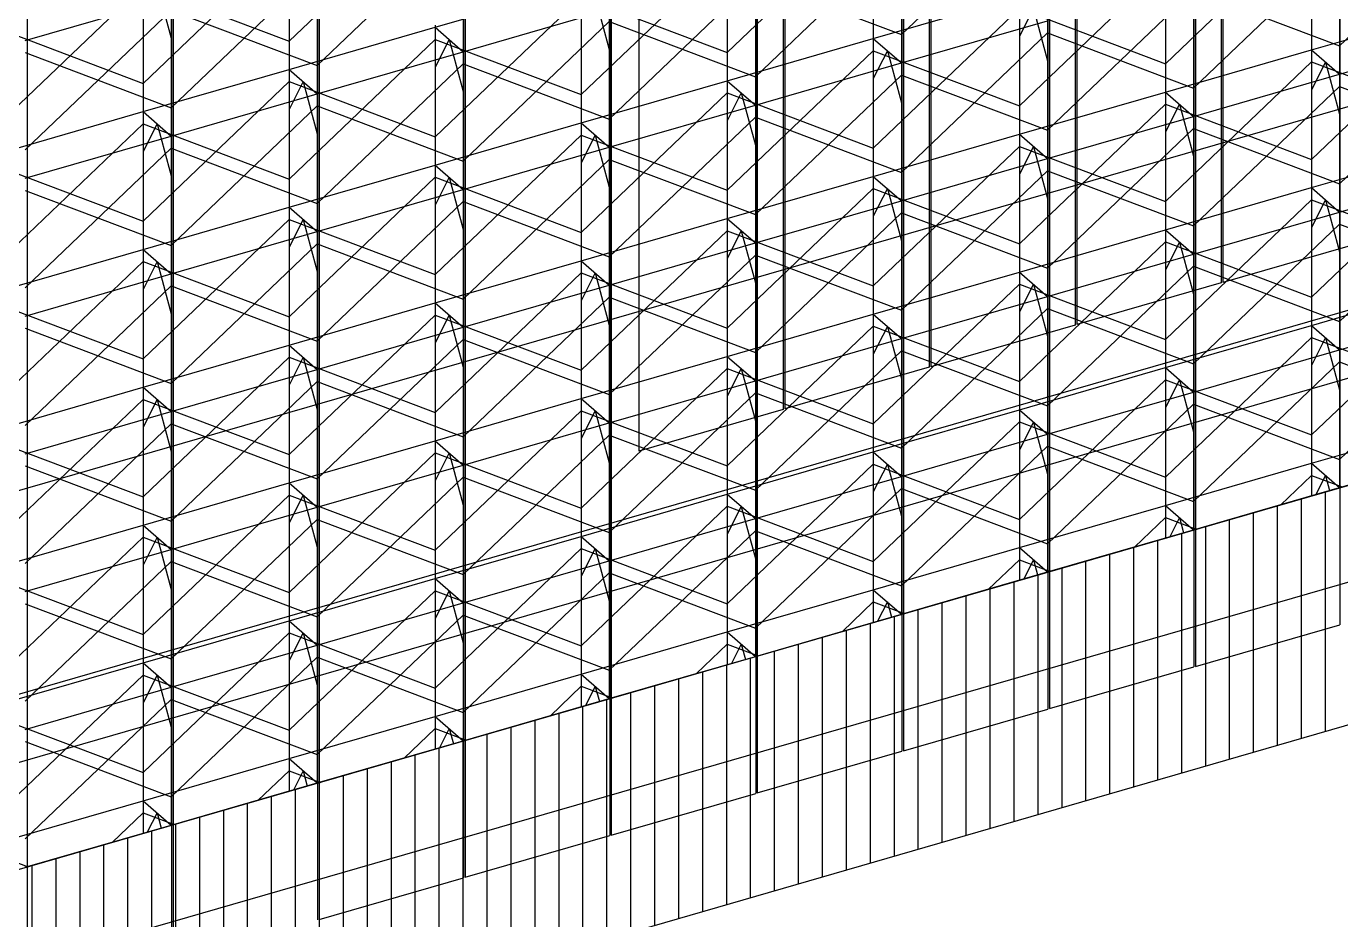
# Model space of a CAD drawing. Units: millimetres at full size, sheet at 1:250. Extents: x -35388 to 36956, y -20582 to 22579.
# Drawn here: x 15223 to 29479, y -7834 to 1851 of the extents above; entities that cross this region are included whole.
import ezdxf

# ---------------------------------------------------------------- set-up
doc = ezdxf.new("R2010")
doc.units = ezdxf.units.MM
doc.header["$LTSCALE"] = 250
for name, color, linetype in [('0-1_GAIKEI', 4, 'Continuous'), ('0-3_NET', 3, 'Continuous'), ('0-5_TATEWAKU', 7, 'Continuous'), ('0-6_BRES', 4, 'Continuous'), ('0-7_NUNOITA', 1, 'Continuous'), ('0-D_KARIKAKOI', 3, 'Continuous')]:
    doc.layers.add(name, color=color, linetype=linetype)

msp = doc.modelspace()

# ---------------------------------------------------------------- linework, layer by layer
at = {"layer": '0-1_GAIKEI'}
for p, q in [((29984.3, 1103.4), (-5003.1, -8996.6)), ((-5744, -12154.9), (32534.3, -1104.9)), ((29984.3, -1104.9), (-5003.1, -11204.9)), ((-5744, -14363.3), (32534.3, -3313.3))]:
    msp.add_line(p, q, dxfattribs=at)
at = {"layer": '0-3_NET'}
for p, q in [((28184, 11020.5), (28184, -930.7)), ((28201.3, 11025.5), (28201.3, -925.7)), ((26600, 10563.2), (26600, -1387.9)), ((26617.3, 10568.2), (26617.3, -1382.9)), ((25016, 10106), (25016, -1845.2)), ((25033.4, 10111), (25033.4, -1840.2)), ((23432.1, 9648.7), (23432.1, -2302.4)), ((23449.4, 9653.7), (23449.4, -2297.4)), ((21865.4, 9196.5), (21865.4, -2754.7)), ((29470.1, 7315.7), (29470.1, -4635.5)), ((27886.1, 6858.4), (27886.1, -5092.7)), ((27903.5, 6863.4), (27903.5, -5087.7)), ((26302.2, 6401.2), (26302.2, -5550)), ((26319.5, 6406.2), (26319.5, -5545)), ((24718.2, 5943.9), (24718.2, -6007.2)), ((24735.5, 5948.9), (24735.5, -6002.2)), ((23134.3, 5486.7), (23134.3, -6464.5)), ((23151.6, 5491.7), (23151.6, -6459.5)), ((21550.3, 5029.4), (21550.3, -6921.7)), ((21567.6, 5034.4), (21567.6, -6916.7)), ((19966.3, 4572.2), (19966.3, -7379)), ((19983.7, 4577.2), (19983.7, -7374)), ((18382.4, 4114.9), (18382.4, -7836.2)), ((18399.7, 4119.9), (18399.7, -7831.2)), ((16798.4, 3657.7), (16798.4, -8293.5)), ((16815.7, 3662.7), (16815.7, -8288.5)), ((15231.8, 3205.4), (15231.8, -8745.7)), ((29767.9, -473.4), (28201.3, -925.7)), ((28184, -930.7), (26617.3, -1382.9)), ((26600, -1387.9), (25033.4, -1840.2)), ((25016, -1845.2), (23449.4, -2297.4)), ((23432.1, -2302.4), (21865.4, -2754.7)), ((27903.5, -5087.7), (29470.1, -4635.5)), ((26319.5, -5545), (27886.1, -5092.7)), ((24735.5, -6002.2), (26302.2, -5550)), ((23151.6, -6459.5), (24718.2, -6007.2)), ((21567.6, -6916.7), (23134.3, -6464.5)), ((19983.7, -7374), (21550.3, -6921.7)), ((18399.7, -7831.2), (19966.3, -7379))]:
    msp.add_line(p, q, dxfattribs=at)
at = {"layer": '0-5_TATEWAKU'}
for p, q in [((24409.4, 3233.6), (24409.4, 1739.7)), ((19962.5, 3091.6), (19962.5, 1597.7)), ((29161.3, 3111.4), (29161.3, 1617.5)), ((18073.5, 2898.5), (18073.5, 1404.6)), ((24714.4, 2969.4), (24714.4, 1475.5)), ((22825.4, 2776.3), (22825.4, 1282.4)), ((29466.3, 2847.3), (29466.3, 1353.4)), ((18378.5, 2634.3), (18378.5, 1140.4)), ((27577.3, 2654.2), (27577.3, 1160.3)), ((16489.6, 2441.2), (16489.6, 947.3)), ((23130.4, 2512.2), (23130.4, 1018.3)), ((16642.1, 2287.5), (16794.6, 1722.4)), ((21241.5, 2319.1), (21241.5, 825.2)), ((27882.3, 2390), (27882.3, 896.2)), ((16794.6, 2177.1), (16794.6, 683.2)), ((21394, 2165.4), (21546.5, 1600.3)), ((25993.3, 2196.9), (25993.3, 703)), ((21546.5, 2054.9), (21546.5, 561)), ((26145.8, 2043.2), (25993.3, 1742.3)), ((26145.8, 2043.2), (26298.3, 1478.1)), ((19657.5, 1861.8), (19657.5, 367.9)), ((26298.3, 1932.8), (26298.3, 438.9)), ((19657.5, 1840.2), (19962.5, 1576)), ((24409.4, 1739.7), (24409.4, 245.8)), ((24409.4, 1718), (24714.4, 1453.9)), ((19810, 1708.1), (19657.5, 1407.2)), ((19810, 1708.1), (19962.5, 1143)), ((19962.5, 1597.7), (19962.5, 103.8)), ((24561.9, 1586), (24409.4, 1285)), ((24561.9, 1586), (24714.4, 1020.9)), ((29161.3, 1617.5), (29161.3, 123.6)), ((29161.3, 1595.9), (29466.3, 1331.8)), ((24714.4, 1475.5), (24714.4, -18.3)), ((29313.8, 1463.8), (29161.3, 1162.9)), ((29313.8, 1463.8), (29466.3, 898.7)), ((18073.5, 1404.6), (18073.5, -89.3)), ((18073.5, 1382.9), (18378.5, 1118.8)), ((29466.3, 1353.4), (29466.3, -140.5)), ((18226, 1250.9), (18073.5, 949.9)), ((18226, 1250.9), (18378.5, 685.8)), ((22825.4, 1282.4), (22825.4, -211.5)), ((22825.4, 1260.8), (23130.4, 996.6)), ((27577.3, 1160.3), (27577.3, -333.6)), ((18378.5, 1140.4), (18378.5, -353.5)), ((22977.9, 1128.7), (22825.4, 827.8)), ((22977.9, 1128.7), (23130.4, 563.6)), ((23130.4, 1018.3), (23130.4, -475.6)), ((27577.3, 1138.6), (27882.3, 874.5)), ((27729.8, 1006.6), (27577.3, 705.6)), ((27729.8, 1006.6), (27882.3, 441.5)), ((16489.6, 947.3), (16489.6, -546.6)), ((16489.6, 925.7), (16794.6, 661.5)), ((27882.3, 896.2), (27882.3, -597.7)), ((16642.1, 793.6), (16489.6, 492.7)), ((16642.1, 793.6), (16794.6, 228.5)), ((21241.5, 825.2), (21241.5, -668.7)), ((21241.5, 803.5), (21546.5, 539.4)), ((16794.6, 683.2), (16794.6, -810.7)), ((21394, 671.5), (21241.5, 370.5)), ((21394, 671.5), (21546.5, 106.4)), ((25993.3, 703), (25993.3, -790.9)), ((25993.3, 681.4), (26298.3, 417.3)), ((21546.5, 561), (21546.5, -932.8)), ((26145.8, 549.3), (25993.3, 248.4)), ((26145.8, 549.3), (26298.3, -15.8)), ((26298.3, 438.9), (26298.3, -1055)), ((19657.5, 367.9), (19657.5, -1126)), ((19657.5, 346.3), (19962.5, 82.1)), ((19810, 214.2), (19657.5, -86.7)), ((19810, 214.2), (19962.5, -350.9)), ((24409.4, 245.8), (24409.4, -1248.1)), ((24409.4, 224.1), (24714.4, -40)), ((19962.5, 103.8), (19962.5, -1390.1)), ((24561.9, 92.1), (24409.4, -208.9)), ((24561.9, 92.1), (24714.4, -473)), ((29161.3, 123.6), (29161.3, -1370.2)), ((29161.3, 102), (29466.3, -162.1)), ((18073.5, -89.3), (18073.5, -1583.2)), ((18073.5, -111), (18378.5, -375.1)), ((24714.4, -18.3), (24714.4, -1512.2)), ((29313.8, -30.1), (29161.3, -331)), ((29313.8, -30.1), (29466.3, -595.2)), ((29466.3, -140.5), (29466.3, -1634.4)), ((18226, -243), (18073.5, -544)), ((18226, -243), (18378.5, -808.1)), ((22825.4, -211.5), (22825.4, -1705.4)), ((22825.4, -233.1), (23130.4, -497.2)), ((18378.5, -353.5), (18378.5, -1847.3)), ((22977.9, -365.2), (22825.4, -666.1)), ((22977.9, -365.2), (23130.4, -930.3)), ((27577.3, -333.6), (27577.3, -1827.5)), ((27577.3, -355.3), (27882.3, -619.4)), ((16489.6, -546.6), (16489.6, -2040.5)), ((16489.6, -568.2), (16794.6, -832.4)), ((23130.4, -475.6), (23130.4, -1969.5)), ((27729.8, -487.3), (27577.3, -788.3)), ((27729.8, -487.3), (27882.3, -1052.4)), ((16642.1, -700.3), (16489.6, -1001.2)), ((16642.1, -700.3), (16794.6, -1265.4)), ((21241.5, -668.7), (21241.5, -2162.6)), ((21241.5, -690.4), (21546.5, -954.5)), ((27882.3, -597.7), (27882.3, -2091.6)), ((16794.6, -810.7), (16794.6, -2304.6)), ((21394, -822.4), (21241.5, -1123.4)), ((21394, -822.4), (21546.5, -1387.5)), ((25993.3, -790.9), (25993.3, -2284.7)), ((25993.3, -812.5), (26298.3, -1076.6)), ((21546.5, -932.8), (21546.5, -2426.7)), ((26145.8, -944.6), (25993.3, -1245.5)), ((26145.8, -944.6), (26298.3, -1509.7)), ((19657.5, -1126), (19657.5, -2619.9)), ((26298.3, -1055), (26298.3, -2548.9)), ((19657.5, -1147.6), (19962.5, -1411.7)), ((19810, -1279.7), (19657.5, -1580.6)), ((19810, -1279.7), (19962.5, -1844.8)), ((24409.4, -1248.1), (24409.4, -2742)), ((24409.4, -1269.8), (24714.4, -1533.9)), ((19962.5, -1390.1), (19962.5, -2884)), ((24561.9, -1401.8), (24409.4, -1702.8)), ((24561.9, -1401.8), (24714.4, -1966.9)), ((29161.3, -1370.2), (29161.3, -2864.1)), ((29161.3, -1391.9), (29466.3, -1656)), ((24714.4, -1512.2), (24714.4, -3006.1)), ((29313.8, -1524), (29161.3, -1824.9)), ((29313.8, -1524), (29466.3, -2089)), ((18073.5, -1583.2), (18073.5, -3077.1)), ((18073.5, -1604.9), (18378.5, -1869)), ((22825.4, -1705.4), (22825.4, -3199.2)), ((29466.3, -1634.4), (29466.3, -3128.3)), ((18226, -1736.9), (18073.5, -2037.9)), ((18226, -1736.9), (18378.5, -2302)), ((18378.5, -1847.3), (18378.5, -3341.2)), ((22825.4, -1727), (23130.4, -1991.1)), ((27577.3, -1827.5), (27577.3, -3321.4)), ((27577.3, -1849.1), (27882.3, -2113.3)), ((22977.9, -1859.1), (22825.4, -2160)), ((22977.9, -1859.1), (23130.4, -2424.2)), ((23130.4, -1969.5), (23130.4, -3463.4)), ((27729.8, -1981.2), (27577.3, -2282.2)), ((27729.8, -1981.2), (27882.3, -2546.3)), ((16489.6, -2040.5), (16489.6, -3534.4)), ((16489.6, -2062.1), (16794.6, -2326.2)), ((27882.3, -2091.6), (27882.3, -3585.5)), ((16642.1, -2194.2), (16489.6, -2495.1)), ((16642.1, -2194.2), (16794.6, -2759.3)), ((21241.5, -2162.6), (21241.5, -3656.5)), ((21241.5, -2184.3), (21546.5, -2448.4)), ((16794.6, -2304.6), (16794.6, -3798.5)), ((21394, -2316.3), (21241.5, -2617.3)), ((21394, -2316.3), (21546.5, -2881.4)), ((25993.3, -2284.7), (25993.3, -3778.6)), ((25993.3, -2306.4), (26298.3, -2570.5)), ((21546.5, -2426.7), (21546.5, -3920.6)), ((26145.8, -2438.5), (25993.3, -2739.4)), ((26145.8, -2438.5), (26298.3, -3003.5)), ((26298.3, -2548.9), (26298.3, -4042.8)), ((19657.5, -2619.9), (19657.5, -4113.7)), ((19657.5, -2641.5), (19962.5, -2905.6)), ((19810, -2773.6), (19657.5, -3074.5)), ((19810, -2773.6), (19962.5, -3338.7)), ((24409.4, -2742), (24409.4, -4235.9)), ((24409.4, -2763.6), (24714.4, -3027.8)), ((19962.5, -2884), (19962.5, -4377.9)), ((24561.9, -2895.7), (24409.4, -3196.7)), ((24561.9, -2895.7), (24714.4, -3460.8)), ((29161.3, -2864.1), (29161.3, -3238.8)), ((29161.3, -2885.8), (29466.3, -3149.9)), ((18073.5, -3077.1), (18073.5, -4571)), ((18073.5, -3098.8), (18378.5, -3362.9)), ((24714.4, -3006.1), (24714.4, -4500)), ((29313.8, -3017.9), (29208.7, -3225.1)), ((29313.8, -3017.9), (29358, -3182)), ((29466.3, -3128.3), (29466.3, -3150.7)), ((18226, -3230.8), (18073.5, -3531.8)), ((18226, -3230.8), (18378.5, -3795.9)), ((22825.4, -3199.2), (22825.4, -4693.1)), ((22825.4, -3220.9), (23130.4, -3485)), ((18378.5, -3341.2), (18378.5, -4835.1)), ((22977.9, -3353), (22825.4, -3653.9)), ((22977.9, -3353), (23130.4, -3918)), ((27577.3, -3321.4), (27577.3, -3696.4)), ((27577.3, -3343), (27882.3, -3607.2)), ((16489.6, -3534.4), (16489.6, -5028.2)), ((16489.6, -3556), (16794.6, -3820.1)), ((23130.4, -3463.4), (23130.4, -4957.3)), ((27729.8, -3475.1), (27624.6, -3682.7)), ((27729.8, -3475.1), (27774.2, -3639.5)), ((16642.1, -3688.1), (16489.6, -3989)), ((16642.1, -3688.1), (16794.6, -4253.2)), ((21241.5, -3656.5), (21241.5, -5150.4)), ((21241.5, -3678.1), (21546.5, -3942.3)), ((27882.3, -3585.5), (27882.3, -3608.3)), ((16794.6, -3798.5), (16794.6, -5292.4)), ((21394, -3810.2), (21241.5, -4111.2)), ((21394, -3810.2), (21546.5, -4375.3)), ((25993.3, -3778.6), (25993.3, -4153.9)), ((25993.3, -3800.3), (26298.3, -4064.4)), ((21546.5, -3920.6), (21546.5, -5414.5)), ((26145.8, -3932.4), (26040.5, -4140.3)), ((26145.8, -3932.4), (26190.3, -4097)), ((19657.5, -4113.7), (19657.5, -5607.6)), ((26298.3, -4042.8), (26298.3, -4065.8)), ((19657.5, -4135.4), (19962.5, -4399.5)), ((19810, -4267.5), (19657.5, -4568.4)), ((19810, -4267.5), (19962.5, -4832.5)), ((24409.4, -4235.9), (24409.4, -4611.5)), ((24409.4, -4257.5), (24714.4, -4521.7)), ((19962.5, -4377.9), (19962.5, -5871.8)), ((24561.9, -4389.6), (24456.3, -4597.9)), ((24561.9, -4389.6), (24606.4, -4554.6)), ((24714.4, -4500), (24714.4, -4523.4)), ((18073.5, -4571), (18073.5, -6064.9)), ((18073.5, -4592.6), (18378.5, -4856.8)), ((22825.4, -4693.1), (22825.4, -5069)), ((18226, -4724.7), (18073.5, -5025.7)), ((18226, -4724.7), (18378.5, -5289.8)), ((18378.5, -4835.1), (18378.5, -6329)), ((22825.4, -4714.8), (23130.4, -4978.9)), ((22977.9, -4846.9), (22872.2, -5055.5)), ((22977.9, -4846.9), (23022.5, -5012.1)), ((23130.4, -4957.3), (23130.4, -4980.9)), ((16489.6, -5028.2), (16489.6, -6522.1)), ((16489.6, -5049.9), (16794.6, -5314)), ((16642.1, -5182), (16489.6, -5482.9)), ((16642.1, -5182), (16794.6, -5747)), ((21241.5, -5150.4), (21241.5, -5526.6)), ((21241.5, -5172), (21546.5, -5436.2)), ((16794.6, -5292.4), (16794.6, -6786.3)), ((21394, -5304.1), (21288, -5513.1)), ((21394, -5304.1), (21438.6, -5469.6)), ((21546.5, -5414.5), (21546.5, -5438.5)), ((19657.5, -5607.6), (19657.5, -5984.1)), ((19657.5, -5629.3), (19962.5, -5893.4)), ((19810, -5761.4), (19703.9, -5970.7)), ((19810, -5761.4), (19854.7, -5927.1)), ((19962.5, -5871.8), (19962.5, -5896)), ((18073.5, -6064.9), (18073.5, -6441.7)), ((18073.5, -6086.5), (18378.5, -6350.7)), ((18226, -6218.6), (18119.8, -6428.3)), ((18226, -6218.6), (18270.9, -6384.7)), ((18378.5, -6329), (18378.5, -6353.6)), ((16489.6, -6522.1), (16489.6, -6899.2)), ((16489.6, -6543.8), (16794.6, -6807.9)), ((16642.1, -6675.9), (16535.6, -6885.9)), ((16642.1, -6675.9), (16687, -6842.2)), ((16794.6, -6786.3), (16794.6, -6811.1))]:
    msp.add_line(p, q, dxfattribs=at)
at = {"layer": '0-6_BRES'}
for p, q in [((18073.5, 1689.5), (19657.5, 3202.4)), ((24714.4, 1760.5), (26298.3, 3273.4)), ((29466.3, 1638.3), (31050.2, 3151.3)), ((22825.4, 1567.4), (24409.4, 3080.3)), ((18378.5, 1425.4), (19962.5, 2938.3)), ((27577.3, 1445.2), (29161.3, 2958.1)), ((16489.6, 1232.3), (18073.5, 2745.2)), ((23130.4, 1303.2), (24714.4, 2816.2)), ((21241.5, 1110.1), (22825.4, 2623)), ((27882.3, 1181.1), (29466.3, 2694)), ((16794.6, 968.1), (18378.5, 2481)), ((25993.3, 988), (27577.3, 2500.9)), ((14905.6, 775), (16489.6, 2287.9)), ((16489.6, 2287.9), (18073.5, 1689.5)), ((21546.5, 846), (23130.4, 2358.9)), ((23130.4, 2358.9), (24714.4, 1760.5)), ((19657.5, 652.9), (21241.5, 2165.8)), ((21241.5, 2165.8), (22825.4, 1567.4)), ((26298.3, 723.8), (27882.3, 2236.8)), ((27882.3, 2236.8), (29466.3, 1638.3)), ((15210.6, 510.9), (16794.6, 2023.8)), ((16794.6, 2023.8), (18378.5, 1425.4)), ((24409.4, 530.7), (25993.3, 2043.6)), ((25993.3, 2043.6), (27577.3, 1445.2)), ((19962.5, 388.7), (21546.5, 1901.7)), ((21546.5, 1901.7), (23130.4, 1303.2)), ((29161.3, 408.6), (30745.2, 1921.5)), ((14905.6, 1830.7), (16489.6, 1232.3)), ((24714.4, 266.6), (26298.3, 1779.5)), ((26298.3, 1779.5), (27882.3, 1181.1)), ((18073.5, 195.6), (19657.5, 1708.5)), ((19657.5, 1708.5), (21241.5, 1110.1)), ((22825.4, 73.5), (24409.4, 1586.4)), ((24409.4, 1586.4), (25993.3, 988)), ((29466.3, 144.4), (31050.2, 1657.4)), ((15210.6, 1566.5), (16794.6, 968.1)), ((18378.5, -68.5), (19962.5, 1444.4)), ((19962.5, 1444.4), (21546.5, 846)), ((27577.3, -48.7), (29161.3, 1464.3)), ((29161.3, 1464.3), (30745.2, 865.8)), ((23130.4, -190.7), (24714.4, 1322.3)), ((24714.4, 1322.3), (26298.3, 723.8)), ((16489.6, -261.6), (18073.5, 1251.3)), ((18073.5, 1251.3), (19657.5, 652.9)), ((27882.3, -312.8), (29466.3, 1200.1)), ((29466.3, 1200.1), (31050.2, 601.7)), ((21241.5, -383.8), (22825.4, 1129.1)), ((22825.4, 1129.1), (24409.4, 530.7)), ((25993.3, -505.9), (27577.3, 1007)), ((27577.3, 1007), (29161.3, 408.6)), ((16794.6, -525.8), (18378.5, 987.2)), ((18378.5, 987.2), (19962.5, 388.7)), ((21546.5, -647.9), (23130.4, 865)), ((23130.4, 865), (24714.4, 266.6)), ((14905.6, -718.9), (16489.6, 794)), ((16489.6, 794), (18073.5, 195.6)), ((26298.3, -770.1), (27882.3, 742.9)), ((27882.3, 742.9), (29466.3, 144.4)), ((19657.5, -841), (21241.5, 671.9)), ((21241.5, 671.9), (22825.4, 73.5)), ((15210.6, -983), (16794.6, 529.9)), ((16794.6, 529.9), (18378.5, -68.5)), ((24409.4, -963.2), (25993.3, 549.8)), ((25993.3, 549.8), (27577.3, -48.7)), ((14905.6, 336.8), (16489.6, -261.6)), ((19962.5, -1105.2), (21546.5, 407.8)), ((21546.5, 407.8), (23130.4, -190.7)), ((24714.4, -1227.3), (26298.3, 285.6)), ((26298.3, 285.6), (27882.3, -312.8)), ((29161.3, -1085.3), (30745.2, 427.6)), ((18073.5, -1298.3), (19657.5, 214.6)), ((19657.5, 214.6), (21241.5, -383.8)), ((29466.3, -1349.5), (31050.2, 163.5)), ((15210.6, 72.7), (16794.6, -525.8)), ((22825.4, -1420.4), (24409.4, 92.5)), ((24409.4, 92.5), (25993.3, -505.9)), ((18378.5, -1562.4), (19962.5, -49.5)), ((19962.5, -49.5), (21546.5, -647.9)), ((27577.3, -1542.6), (29161.3, -29.6)), ((29161.3, -29.6), (30745.2, -628.1)), ((16489.6, -1755.5), (18073.5, -242.6)), ((18073.5, -242.6), (19657.5, -841)), ((23130.4, -1684.6), (24714.4, -171.6)), ((24714.4, -171.6), (26298.3, -770.1)), ((21241.5, -1877.7), (22825.4, -364.7)), ((22825.4, -364.7), (24409.4, -963.2)), ((27882.3, -1806.7), (29466.3, -293.8)), ((29466.3, -293.8), (31050.2, -892.2)), ((16794.6, -2019.7), (18378.5, -506.7)), ((18378.5, -506.7), (19962.5, -1105.2)), ((25993.3, -1999.8), (27577.3, -486.9)), ((27577.3, -486.9), (29161.3, -1085.3)), ((14905.6, -2212.8), (16489.6, -699.9)), ((16489.6, -699.9), (18073.5, -1298.3)), ((21546.5, -2141.8), (23130.4, -628.9)), ((23130.4, -628.9), (24714.4, -1227.3)), ((19657.5, -2334.9), (21241.5, -822)), ((21241.5, -822), (22825.4, -1420.4)), ((26298.3, -2264), (27882.3, -751)), ((27882.3, -751), (29466.3, -1349.5)), ((15210.6, -2476.9), (16794.6, -964)), ((16794.6, -964), (18378.5, -1562.4)), ((24409.4, -2457.1), (25993.3, -944.1)), ((25993.3, -944.1), (27577.3, -1542.6)), ((19962.5, -2599.1), (21546.5, -1086.1)), ((21546.5, -1086.1), (23130.4, -1684.6)), ((29161.3, -2579.2), (30745.2, -1066.3)), ((14905.6, -1157.1), (16489.6, -1755.5)), ((18073.5, -2792.2), (19657.5, -1279.2)), ((19657.5, -1279.2), (21241.5, -1877.7)), ((24714.4, -2721.2), (26298.3, -1208.3)), ((26298.3, -1208.3), (27882.3, -1806.7)), ((15210.6, -1421.2), (16794.6, -2019.7)), ((22825.4, -2914.3), (24409.4, -1401.4)), ((24409.4, -1401.4), (25993.3, -1999.8)), ((29466.3, -2843.4), (31050.2, -1330.4)), ((18378.5, -3056.3), (19962.5, -1543.4)), ((19962.5, -1543.4), (21546.5, -2141.8)), ((27577.3, -3036.5), (29161.3, -1523.5)), ((29161.3, -1523.5), (30745.2, -2122)), ((23130.4, -3178.5), (24714.4, -1665.5)), ((24714.4, -1665.5), (26298.3, -2264)), ((16489.6, -3249.4), (18073.5, -1736.5)), ((18073.5, -1736.5), (19657.5, -2334.9)), ((27882.3, -3300.6), (29466.3, -1787.7)), ((29466.3, -1787.7), (31050.2, -2386.1)), ((21241.5, -3371.6), (22825.4, -1858.6)), ((22825.4, -1858.6), (24409.4, -2457.1)), ((25993.3, -3493.7), (27577.3, -1980.8)), ((27577.3, -1980.8), (29161.3, -2579.2)), ((16794.6, -3513.6), (18378.5, -2000.6)), ((18378.5, -2000.6), (19962.5, -2599.1)), ((21546.5, -3635.7), (23130.4, -2122.8)), ((23130.4, -2122.8), (24714.4, -2721.2)), ((14905.6, -3706.7), (16489.6, -2193.7)), ((16489.6, -2193.7), (18073.5, -2792.2)), ((26298.3, -3757.9), (27882.3, -2244.9)), ((27882.3, -2244.9), (29466.3, -2843.4)), ((19657.5, -3828.8), (21241.5, -2315.9)), ((21241.5, -2315.9), (22825.4, -2914.3)), ((15210.6, -3970.8), (16794.6, -2457.9)), ((16794.6, -2457.9), (18378.5, -3056.3)), ((24409.4, -3951), (25993.3, -2438)), ((25993.3, -2438), (27577.3, -3036.5)), ((14905.6, -2651), (16489.6, -3249.4)), ((19962.5, -4093), (21546.5, -2580)), ((21546.5, -2580), (23130.4, -3178.5)), ((24714.4, -4215.1), (26298.3, -2702.2)), ((26298.3, -2702.2), (27882.3, -3300.6)), ((18073.5, -4286.1), (19657.5, -2773.1)), ((19657.5, -2773.1), (21241.5, -3371.6)), ((15210.6, -2915.1), (16794.6, -3513.6)), ((22825.4, -4408.2), (24409.4, -2895.3)), ((24409.4, -2895.3), (25993.3, -3493.7)), ((18378.5, -4550.2), (19962.5, -3037.3)), ((19962.5, -3037.3), (21546.5, -3635.7)), ((16489.6, -4743.3), (18073.5, -3230.4)), ((18073.5, -3230.4), (19657.5, -3828.8)), ((23130.4, -4672.4), (24714.4, -3159.4)), ((24714.4, -3159.4), (26298.3, -3757.9)), ((21241.5, -4865.5), (22825.4, -3352.5)), ((22825.4, -3352.5), (24409.4, -3951)), ((16794.6, -5007.5), (18378.5, -3494.5)), ((18378.5, -3494.5), (19962.5, -4093)), ((14905.6, -5200.6), (16489.6, -3687.6)), ((16489.6, -3687.6), (18073.5, -4286.1)), ((21546.5, -5129.6), (23130.4, -3616.7)), ((23130.4, -3616.7), (24714.4, -4215.1)), ((19657.5, -5322.7), (21241.5, -3809.8)), ((21241.5, -3809.8), (22825.4, -4408.2)), ((15210.6, -5464.7), (16794.6, -3951.8)), ((16794.6, -3951.8), (18378.5, -4550.2)), ((19962.5, -5586.9), (21546.5, -4073.9)), ((21546.5, -4073.9), (23130.4, -4672.4)), ((14905.6, -4144.9), (16489.6, -4743.3)), ((18073.5, -5780), (19657.5, -4267)), ((19657.5, -4267), (21241.5, -4865.5)), ((15210.6, -4409), (16794.6, -5007.5)), ((18378.5, -6044.1), (19962.5, -4531.2)), ((19962.5, -4531.2), (21546.5, -5129.6)), ((16489.6, -6237.2), (18073.5, -4724.3)), ((18073.5, -4724.3), (19657.5, -5322.7)), ((16794.6, -6501.4), (18378.5, -4988.4)), ((18378.5, -4988.4), (19962.5, -5586.9)), ((14905.6, -6694.5), (16489.6, -5181.5)), ((16489.6, -5181.5), (18073.5, -5780)), ((15210.6, -6958.6), (16794.6, -5445.7)), ((16794.6, -5445.7), (18378.5, -6044.1)), ((14905.6, -5638.8), (16489.6, -6237.2)), ((15210.6, -5902.9), (16794.6, -6501.4))]:
    msp.add_line(p, q, dxfattribs=at)
for points in [[(28829, -3334.8), (29161.3, -3017.4), (29493.3, -3142.9)], [(27244.6, -3792.5), (27577.3, -3474.7), (27909.8, -3600.3)], [(25660.2, -4250.1), (25993.3, -3931.9), (26326.3, -4057.7)], [(24075.8, -4707.8), (24409.4, -4389.2), (24742.8, -4515.1)], [(22491.3, -5165.5), (22825.4, -4846.4), (23159.3, -4972.6)], [(20906.9, -5623.2), (21241.5, -5303.7), (21575.8, -5430)], [(19322.5, -6080.9), (19657.5, -5760.9), (19992.3, -5887.4)], [(17738.1, -6538.6), (18073.5, -6218.2), (18408.8, -6344.8)], [(16153.7, -6996.3), (16489.6, -6675.4), (16825.3, -6802.3)], [(14569.3, -7454), (14905.6, -7132.7), (15241.8, -7259.7)]]:
    msp.add_lwpolyline(points, dxfattribs=at)
at = {"layer": '0-7_NUNOITA'}
for p, q in [((19657.5, 1840.2), (21241.5, 2297.4)), ((15210.6, 1698.2), (16794.6, 2155.4)), ((24409.4, 1718), (25993.3, 2175.3)), ((19962.5, 1576), (21546.5, 2033.3)), ((29161.3, 1595.9), (30745.2, 2053.1)), ((24714.4, 1453.9), (26298.3, 1911.1)), ((18073.5, 1382.9), (19657.5, 1840.2)), ((19657.5, 1840.2), (19962.5, 1576)), ((19657.5, 1840.2), (19962.5, 1576)), ((22825.4, 1260.8), (24409.4, 1718)), ((24409.4, 1718), (24714.4, 1453.9)), ((24409.4, 1718), (24714.4, 1453.9)), ((29466.3, 1331.8), (31050.2, 1789)), ((18378.5, 1118.8), (19962.5, 1576)), ((27577.3, 1138.6), (29161.3, 1595.9)), ((29161.3, 1595.9), (29466.3, 1331.8)), ((29161.3, 1595.9), (29466.3, 1331.8)), ((23130.4, 996.6), (24714.4, 1453.9)), ((16489.6, 925.7), (18073.5, 1382.9)), ((18073.5, 1382.9), (18378.5, 1118.8)), ((18073.5, 1382.9), (18378.5, 1118.8)), ((27882.3, 874.5), (29466.3, 1331.8)), ((21241.5, 803.5), (22825.4, 1260.8)), ((22825.4, 1260.8), (23130.4, 996.6)), ((22825.4, 1260.8), (23130.4, 996.6)), ((16794.6, 661.5), (18378.5, 1118.8)), ((25993.3, 681.4), (27577.3, 1138.6)), ((27577.3, 1138.6), (27882.3, 874.5)), ((27577.3, 1138.6), (27882.3, 874.5)), ((14905.6, 468.4), (16489.6, 925.7)), ((16489.6, 925.7), (16794.6, 661.5)), ((16489.6, 925.7), (16794.6, 661.5)), ((21546.5, 539.4), (23130.4, 996.6)), ((26298.3, 417.3), (27882.3, 874.5)), ((19657.5, 346.3), (21241.5, 803.5)), ((21241.5, 803.5), (21546.5, 539.4)), ((21241.5, 803.5), (21546.5, 539.4)), ((15210.6, 204.3), (16794.6, 661.5)), ((24409.4, 224.1), (25993.3, 681.4)), ((25993.3, 681.4), (26298.3, 417.3)), ((25993.3, 681.4), (26298.3, 417.3)), ((19962.5, 82.1), (21546.5, 539.4)), ((29161.3, 102), (30745.2, 559.2)), ((18073.5, -111), (19657.5, 346.3)), ((19657.5, 346.3), (19962.5, 82.1)), ((19657.5, 346.3), (19962.5, 82.1)), ((24714.4, -40), (26298.3, 417.3)), ((29466.3, -162.1), (31050.2, 295.1)), ((22825.4, -233.1), (24409.4, 224.1)), ((24409.4, 224.1), (24714.4, -40)), ((24409.4, 224.1), (24714.4, -40)), ((18378.5, -375.1), (19962.5, 82.1)), ((27577.3, -355.3), (29161.3, 102)), ((29161.3, 102), (29466.3, -162.1)), ((29161.3, 102), (29466.3, -162.1)), ((16489.6, -568.2), (18073.5, -111)), ((18073.5, -111), (18378.5, -375.1)), ((18073.5, -111), (18378.5, -375.1)), ((23130.4, -497.2), (24714.4, -40)), ((21241.5, -690.4), (22825.4, -233.1)), ((22825.4, -233.1), (23130.4, -497.2)), ((22825.4, -233.1), (23130.4, -497.2)), ((27882.3, -619.4), (29466.3, -162.1)), ((16794.6, -832.4), (18378.5, -375.1)), ((25993.3, -812.5), (27577.3, -355.3)), ((27577.3, -355.3), (27882.3, -619.4)), ((27577.3, -355.3), (27882.3, -619.4)), ((14905.6, -1025.5), (16489.6, -568.2)), ((16489.6, -568.2), (16794.6, -832.4)), ((16489.6, -568.2), (16794.6, -832.4)), ((21546.5, -954.5), (23130.4, -497.2)), ((19657.5, -1147.6), (21241.5, -690.4)), ((21241.5, -690.4), (21546.5, -954.5)), ((21241.5, -690.4), (21546.5, -954.5)), ((26298.3, -1076.6), (27882.3, -619.4)), ((15210.6, -1289.6), (16794.6, -832.4)), ((24409.4, -1269.8), (25993.3, -812.5)), ((25993.3, -812.5), (26298.3, -1076.6)), ((25993.3, -812.5), (26298.3, -1076.6)), ((19962.5, -1411.7), (21546.5, -954.5)), ((29161.3, -1391.9), (30745.2, -934.6)), ((24714.4, -1533.9), (26298.3, -1076.6)), ((18073.5, -1604.9), (19657.5, -1147.6)), ((19657.5, -1147.6), (19962.5, -1411.7)), ((19657.5, -1147.6), (19962.5, -1411.7)), ((22825.4, -1727), (24409.4, -1269.8)), ((24409.4, -1269.8), (24714.4, -1533.9)), ((24409.4, -1269.8), (24714.4, -1533.9)), ((29466.3, -1656), (31050.2, -1198.8)), ((18378.5, -1869), (19962.5, -1411.7)), ((27577.3, -1849.1), (29161.3, -1391.9)), ((29161.3, -1391.9), (29466.3, -1656)), ((29161.3, -1391.9), (29466.3, -1656)), ((23130.4, -1991.1), (24714.4, -1533.9)), ((16489.6, -2062.1), (18073.5, -1604.9)), ((18073.5, -1604.9), (18378.5, -1869)), ((18073.5, -1604.9), (18378.5, -1869)), ((27882.3, -2113.3), (29466.3, -1656)), ((21241.5, -2184.3), (22825.4, -1727)), ((22825.4, -1727), (23130.4, -1991.1)), ((22825.4, -1727), (23130.4, -1991.1)), ((25993.3, -2306.4), (27577.3, -1849.1)), ((27577.3, -1849.1), (27882.3, -2113.3)), ((27577.3, -1849.1), (27882.3, -2113.3)), ((16794.6, -2326.2), (18378.5, -1869)), ((21546.5, -2448.4), (23130.4, -1991.1)), ((14905.6, -2519.4), (16489.6, -2062.1)), ((16489.6, -2062.1), (16794.6, -2326.2)), ((16489.6, -2062.1), (16794.6, -2326.2)), ((26298.3, -2570.5), (27882.3, -2113.3)), ((19657.5, -2641.5), (21241.5, -2184.3)), ((21241.5, -2184.3), (21546.5, -2448.4)), ((21241.5, -2184.3), (21546.5, -2448.4)), ((15210.6, -2783.5), (16794.6, -2326.2)), ((24409.4, -2763.6), (25993.3, -2306.4)), ((25993.3, -2306.4), (26298.3, -2570.5)), ((25993.3, -2306.4), (26298.3, -2570.5)), ((19962.5, -2905.6), (21546.5, -2448.4)), ((29161.3, -2885.8), (30745.2, -2428.5)), ((18073.5, -3098.8), (19657.5, -2641.5)), ((19657.5, -2641.5), (19962.5, -2905.6)), ((19657.5, -2641.5), (19962.5, -2905.6)), ((24714.4, -3027.8), (26298.3, -2570.5)), ((29466.3, -3149.9), (31050.2, -2692.7)), ((22825.4, -3220.9), (24409.4, -2763.6)), ((24409.4, -2763.6), (24714.4, -3027.8)), ((24409.4, -2763.6), (24714.4, -3027.8)), ((18378.5, -3362.9), (19962.5, -2905.6)), ((27577.3, -3343), (29161.3, -2885.8)), ((29161.3, -2885.8), (29466.3, -3149.9)), ((29161.3, -2885.8), (29466.3, -3149.9)), ((16489.6, -3556), (18073.5, -3098.8)), ((18073.5, -3098.8), (18378.5, -3362.9)), ((18073.5, -3098.8), (18378.5, -3362.9)), ((23130.4, -3485), (24714.4, -3027.8)), ((21241.5, -3678.1), (22825.4, -3220.9)), ((22825.4, -3220.9), (23130.4, -3485)), ((22825.4, -3220.9), (23130.4, -3485)), ((27882.3, -3607.2), (29466.3, -3149.9)), ((16794.6, -3820.1), (18378.5, -3362.9)), ((25993.3, -3800.3), (27577.3, -3343)), ((27577.3, -3343), (27882.3, -3607.2)), ((27577.3, -3343), (27882.3, -3607.2)), ((14905.6, -4013.3), (16489.6, -3556)), ((16489.6, -3556), (16794.6, -3820.1)), ((16489.6, -3556), (16794.6, -3820.1)), ((21546.5, -3942.3), (23130.4, -3485)), ((19657.5, -4135.4), (21241.5, -3678.1)), ((21241.5, -3678.1), (21546.5, -3942.3)), ((21241.5, -3678.1), (21546.5, -3942.3)), ((26298.3, -4064.4), (27882.3, -3607.2)), ((15210.6, -4277.4), (16794.6, -3820.1)), ((24409.4, -4257.5), (25993.3, -3800.3)), ((25993.3, -3800.3), (26298.3, -4064.4)), ((25993.3, -3800.3), (26298.3, -4064.4)), ((19962.5, -4399.5), (21546.5, -3942.3)), ((24714.4, -4521.7), (26298.3, -4064.4)), ((18073.5, -4592.6), (19657.5, -4135.4)), ((19657.5, -4135.4), (19962.5, -4399.5)), ((19657.5, -4135.4), (19962.5, -4399.5)), ((22825.4, -4714.8), (24409.4, -4257.5)), ((24409.4, -4257.5), (24714.4, -4521.7)), ((24409.4, -4257.5), (24714.4, -4521.7)), ((18378.5, -4856.8), (19962.5, -4399.5)), ((23130.4, -4978.9), (24714.4, -4521.7)), ((16489.6, -5049.9), (18073.5, -4592.6)), ((18073.5, -4592.6), (18378.5, -4856.8)), ((18073.5, -4592.6), (18378.5, -4856.8)), ((21241.5, -5172), (22825.4, -4714.8)), ((22825.4, -4714.8), (23130.4, -4978.9)), ((22825.4, -4714.8), (23130.4, -4978.9)), ((16794.6, -5314), (18378.5, -4856.8)), ((21546.5, -5436.2), (23130.4, -4978.9)), ((14905.6, -5507.1), (16489.6, -5049.9)), ((16489.6, -5049.9), (16794.6, -5314)), ((16489.6, -5049.9), (16794.6, -5314)), ((19657.5, -5629.3), (21241.5, -5172)), ((21241.5, -5172), (21546.5, -5436.2)), ((21241.5, -5172), (21546.5, -5436.2)), ((15210.6, -5771.3), (16794.6, -5314)), ((19962.5, -5893.4), (21546.5, -5436.2)), ((18073.5, -6086.5), (19657.5, -5629.3)), ((19657.5, -5629.3), (19962.5, -5893.4)), ((19657.5, -5629.3), (19962.5, -5893.4)), ((18378.5, -6350.7), (19962.5, -5893.4)), ((16489.6, -6543.8), (18073.5, -6086.5)), ((18073.5, -6086.5), (18378.5, -6350.7)), ((18073.5, -6086.5), (18378.5, -6350.7)), ((16794.6, -6807.9), (18378.5, -6350.7)), ((14905.6, -7001), (16489.6, -6543.8)), ((16489.6, -6543.8), (16794.6, -6807.9)), ((16489.6, -6543.8), (16794.6, -6807.9)), ((15210.6, -7265.2), (16794.6, -6807.9))]:
    msp.add_line(p, q, dxfattribs=at)
at = {"layer": '0-D_KARIKAKOI'}
for p, q in [((-21860.2, -17977.2), (36846.6, -1018.8)), ((29053.6, -5868), (29053.6, -3269.9)), ((29313.4, -5792.9), (29313.4, -3194.9)), ((28534.1, -6018), (28534.1, -3420)), ((28793.9, -5943), (28793.9, -3344.9)), ((28274.3, -6093.1), (28274.3, -3495)), ((-21853.5, -20573.4), (36846.6, -3616.8)), ((27754.8, -6243.2), (27754.8, -3645.1)), ((28014.6, -6168.1), (28014.6, -3570)), ((27235.3, -6393.2), (27235.3, -3795.2)), ((27495.1, -6318.2), (27495.1, -3720.1)), ((26715.8, -6543.3), (26715.8, -3945.2)), ((26975.5, -6468.3), (26975.5, -3870.2)), ((26196.2, -6693.4), (26196.2, -4095.3)), ((26456, -6618.3), (26456, -4020.3)), ((25676.7, -6843.5), (25676.7, -4245.4)), ((25936.5, -6768.4), (25936.5, -4170.3)), ((25157.2, -6993.5), (25157.2, -4395.4)), ((25416.9, -6918.5), (25416.9, -4320.4)), ((24637.6, -7143.6), (24637.6, -4545.5)), ((24897.4, -7068.6), (24897.4, -4470.5)), ((24118.1, -7293.7), (24118.1, -4695.6)), ((24377.9, -7218.6), (24377.9, -4620.6)), ((23598.6, -7443.8), (23598.6, -4845.7)), ((23858.3, -7368.7), (23858.3, -4770.6)), ((23338.8, -7518.8), (23338.8, -4920.7)), ((22819.3, -7668.9), (22819.3, -5070.8)), ((23079.1, -7593.8), (23079.1, -4995.7)), ((22299.8, -7818.9), (22299.8, -5220.9)), ((22559.5, -7743.9), (22559.5, -5145.8)), ((21780.2, -7969), (21780.2, -5370.9)), ((22040, -7894), (22040, -5295.9)), ((21260.7, -8119.1), (21260.7, -5521)), ((21520.5, -8044.1), (21520.5, -5446)), ((20741.2, -8269.2), (20741.2, -5671.1)), ((21000.9, -8194.1), (21000.9, -5596)), ((20221.6, -8419.2), (20221.6, -5821.2)), ((20481.4, -8344.2), (20481.4, -5746.1)), ((19702.1, -8569.3), (19702.1, -5971.2)), ((19961.9, -8494.3), (19961.9, -5896.2)), ((19182.6, -8719.4), (19182.6, -6121.3)), ((19442.4, -8644.3), (19442.4, -6046.3)), ((18663.1, -8869.5), (18663.1, -6271.4)), ((18922.8, -8794.4), (18922.8, -6196.3)), ((18403.3, -8944.5), (18403.3, -6346.4)), ((17883.8, -9094.6), (17883.8, -6496.5)), ((18143.5, -9019.5), (18143.5, -6421.5)), ((17364.2, -9244.6), (17364.2, -6646.6)), ((17624, -9169.6), (17624, -6571.5)), ((16844.7, -9394.7), (16844.7, -6796.6)), ((17104.5, -9319.7), (17104.5, -6721.6)), ((16325.2, -9544.8), (16325.2, -6946.7)), ((16584.9, -9469.8), (16584.9, -6871.7)), ((15805.7, -9694.9), (15805.7, -7096.8)), ((16065.4, -9619.8), (16065.4, -7021.8)), ((15286.1, -9844.9), (15286.1, -7246.9)), ((15545.9, -9769.9), (15545.9, -7171.8))]:
    msp.add_line(p, q, dxfattribs=at)

doc.saveas('drawing.dxf')
